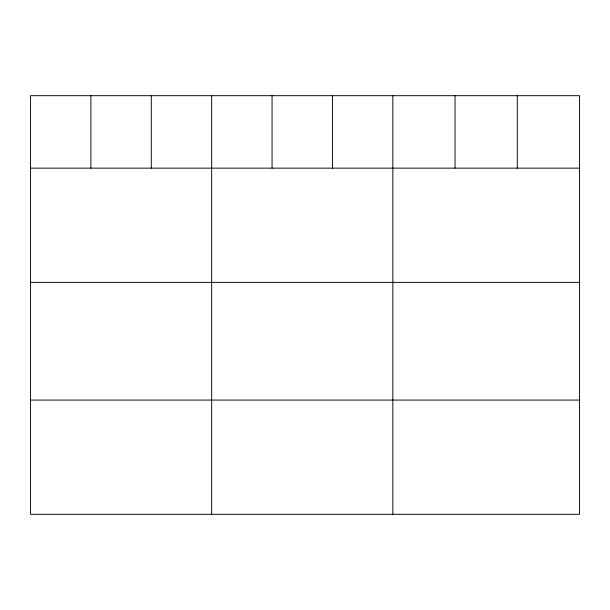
<?xml version="1.0" encoding="UTF-8"?>
<svg xmlns="http://www.w3.org/2000/svg" width="610" height="610" viewBox="0 0 610 610"><rect width="100%" height="100%" fill="white"/><g stroke="black" fill="none" stroke-linecap="round" stroke-linejoin="round"><path stroke-width="0.91" d="M579.5 168.139L579.5 514.306L30.5 514.306L30.5 95.694L579.5 95.694L579.5 168.139L30.5 168.139M30.5 282.369L579.5 282.369M30.5 400.068L579.5 400.068M517.28 95.694L517.28 168.139M455.06 95.694L455.06 168.139M392.84 95.694L392.84 514.306M332.45 95.694L332.45 168.139M272.06 95.694L272.06 168.139M211.67 95.694L211.67 514.306M151.28 95.694L151.28 168.139M90.89 95.694L90.89 168.139"/></g></svg>
